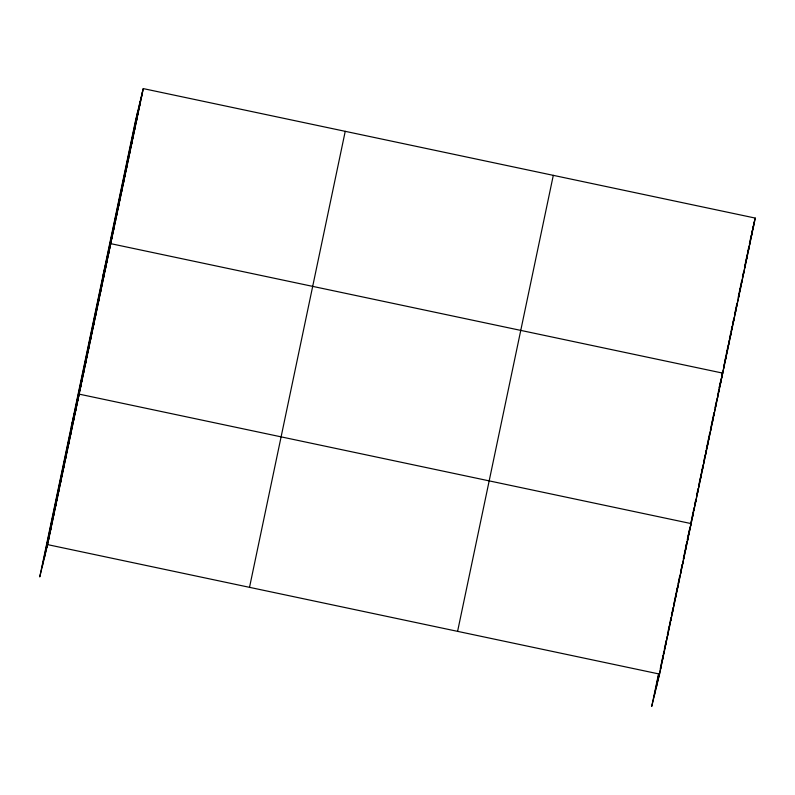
<?xml version="1.0" encoding="UTF-8"?>
<svg xmlns="http://www.w3.org/2000/svg" width="795" height="795" viewBox="0 0 795 795"><rect width="100%" height="100%" fill="white"/><g stroke="black" fill="none" stroke-linecap="round" stroke-linejoin="round"><path stroke-width="1.19" d="M42.095 567.232L137.803 111.23M44.51 557.255L140.218 101.253M46.855 547.576L142.553 91.564M143.269 88.603L135.458 120.92L39.75 576.922L47.571 544.615L143.269 88.603L755.25 218.078L659.542 674.081L651.731 706.397L658.379 674.716M249.521 587.336L345.229 131.334M457.592 631.359L553.3 175.347M654.066 696.708L658.817 674.081M656.481 686.731L659.095 674.279M660.287 668.625L661.47 662.97M661.947 660.705L663.129 655.05M663.368 653.917L663.845 651.652M664.322 649.396L664.799 647.13M665.037 645.997L666.22 640.343M667.403 634.688L667.88 632.423M668.118 631.29L669.311 625.635M669.778 623.369L670.97 617.715M671.447 615.449L673.107 607.529M673.822 604.13L677.38 587.167M678.095 583.769L679.755 575.848M680.947 570.194L681.414 567.928M681.653 566.795L682.13 564.53M683.322 558.875L684.505 553.221M684.982 550.955L686.165 545.3M686.403 544.168L686.88 541.902M687.834 537.38L687.357 539.646L687.665 537.907M689.494 529.46L688.063 536.247L688.46 534.638M690.438 524.929L691.392 520.407M692.107 517.018L694.005 507.965M694.721 504.567L695.665 500.045M696.857 494.381L698.04 488.726M698.517 486.46L699.699 480.806M699.938 479.673L700.415 477.417M700.892 475.152L701.369 472.886M701.607 471.753L703.028 464.966M703.972 460.444L704.45 458.178M704.688 457.046L705.165 454.78M705.642 452.524L706.119 450.258M706.348 449.125L707.54 443.471M708.017 441.205L709.677 433.285M710.392 429.896L713.95 412.923M715.142 407.259L716.325 401.604M717.517 395.95L717.984 393.684M718.223 392.551L718.7 390.295M719.177 388.03L719.654 385.764L719.246 387.433M719.882 384.661L721.045 379.126M721.512 376.909L722.675 371.364M723.838 365.829L724.295 363.613M724.533 362.51L725.924 355.862M726.163 354.759L727.554 348.111M727.783 347.008L728.25 344.791M728.717 342.575L729.184 340.359M729.413 339.256L730.575 333.711M731.042 331.505L732.205 325.96M732.662 323.754L733.825 318.209M734.987 312.673L736.846 303.819M738.247 297.171L741.735 280.555M742.431 277.236L743.355 272.804M744.518 267.269L747.31 253.983M747.777 251.767L748.94 246.231M749.397 244.015L750.559 238.48M750.798 237.367L751.265 235.151M751.722 232.935L752.189 230.719L751.792 232.388M658.826 677.042L670.463 621.601M670.702 620.468L693.498 511.851M707.033 447.356L693.737 510.718L694.452 507.757M707.272 446.234L738.028 299.665M754.534 221.04L738.267 298.562L738.982 295.601M140.934 99.315L141.649 96.354M139.304 107.067L140.019 104.105M137.674 114.818L138.39 111.857M136.044 122.579L136.77 119.618M134.425 130.33L135.14 127.369M132.795 138.082L133.51 135.12M131.165 145.833L131.881 142.871M129.545 153.584L130.261 150.623M127.916 161.335L128.631 158.374M126.286 169.087L127.001 166.125M124.656 176.838L125.381 173.876M123.036 184.589L123.752 181.628M121.406 192.34L122.122 189.379M119.777 200.092L120.492 197.13M118.157 207.843L118.872 204.881M116.527 215.604L117.243 212.643M114.897 223.355L115.613 220.394M113.268 231.107L113.983 228.145M111.648 238.858L112.363 235.896M102.913 275.964L110.734 243.648L722.715 373.123L720.827 380.924M108.359 254.529L109.074 251.568M106.689 262.449L107.404 259.488M105.029 270.37L105.745 267.408M103.37 278.29L104.085 275.328M101.71 286.21L102.426 283.249M100.041 294.13L100.756 291.169M98.381 302.05L99.097 299.089M96.722 309.971L97.437 307.009M95.052 317.891L95.778 314.929M93.393 325.811L94.108 322.849M91.733 333.731L92.449 330.77M90.073 341.651L90.789 338.69M88.404 349.571L89.12 346.61M86.744 357.492L87.46 354.53M85.085 365.412L85.8 362.45M83.425 373.332L84.141 370.371M81.756 381.252L82.471 378.291M80.096 389.172L80.812 386.211M71.331 426.438L79.152 394.131L691.123 523.597L688.848 533.018M76.767 405.013L77.493 402.051M75.108 412.933L75.823 409.972M73.448 420.853L74.164 417.892M71.788 428.773L72.504 425.812M70.119 436.694L70.835 433.732M68.459 444.614L69.175 441.652M66.8 452.534L67.515 449.572M65.14 460.454L65.856 457.493M63.471 468.374L64.186 465.413M61.811 476.294L62.527 473.333M60.152 484.215L60.867 481.253M58.482 492.135L59.208 489.173M56.823 500.055L57.538 497.094M55.163 507.975L55.879 505.014M53.504 515.895L54.219 512.934M51.834 523.816L52.55 520.854M50.174 531.736L50.89 528.774M48.515 539.656L49.23 536.695M752.577 229.109L755.25 218.078M752.905 228.791L753.62 225.83M751.275 236.542L752 233.581M749.655 244.294L750.371 241.332M748.025 252.045L748.741 249.083M746.396 259.796L747.111 256.835M744.776 267.547L745.491 264.586M743.146 275.299L743.862 272.337M741.516 283.05L742.232 280.088M739.887 290.811L740.602 287.85M736.637 306.314L737.353 303.352M735.007 314.065L735.723 311.103M733.378 321.816L734.103 318.855M731.758 329.567L732.473 326.606M730.128 337.319L730.844 334.357M728.498 345.07L729.214 342.108M726.878 352.821L727.594 349.86M725.249 360.572L725.964 357.611M723.619 368.323L724.334 365.362M720.041 384.154L720.429 382.534M720.33 384.005L721.045 381.043M718.67 391.915L719.386 388.964M717.01 399.835L717.726 396.884M715.341 407.755L716.056 404.794M713.681 415.676L714.397 412.714M712.022 423.596L712.737 420.635M710.362 431.516L711.078 428.555M708.693 439.436L709.408 436.475M707.272 446.373L707.749 444.395M705.374 455.277L706.089 452.315M703.704 463.197L704.43 460.235M702.045 471.117L702.76 468.156M700.385 479.037L701.101 476.076M698.726 486.957L699.441 483.996M697.056 494.878L697.771 491.916M695.396 502.798L696.112 499.836M692.077 518.638L692.793 515.677M685.648 546.225L686.055 544.565M688.748 534.479L689.464 531.517M687.089 542.399L687.804 539.437M685.419 550.319L686.145 547.357M683.76 558.239L684.475 555.278M682.1 566.159L682.816 563.198M680.441 574.079L681.156 571.118M678.771 582L679.486 579.038M677.111 589.92L677.827 586.958M675.452 597.84L676.167 594.879M673.792 605.76L674.508 602.799M672.123 613.68L672.838 610.719M670.702 620.617L671.179 618.639M668.804 629.521L669.519 626.559M667.134 637.441L667.86 634.48M665.475 645.361L666.19 642.4M663.815 653.281L664.531 650.32M662.156 661.202L662.871 658.24M660.486 669.122L661.202 666.16M47.571 544.615L659.542 674.081"/></g></svg>
